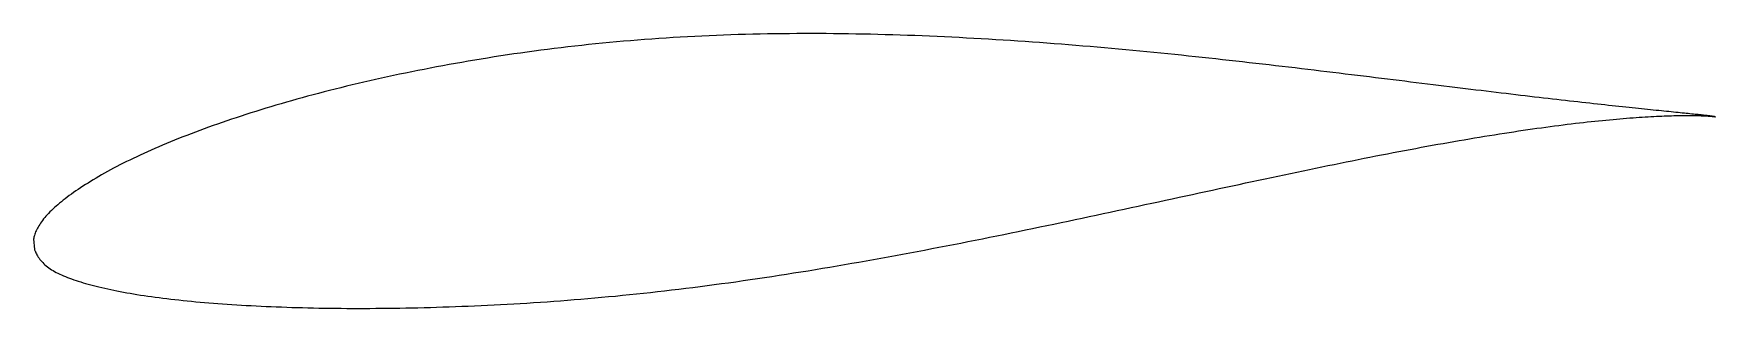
# Model space of a CAD drawing. Header units: metres. Extents: x -24.4 to 49.5, y -4.5 to 7.6.
import ezdxf

# ---------------------------------------------------------------- set-up
doc = ezdxf.new("R2010")
doc.units = ezdxf.units.M

msp = doc.modelspace()

# ---------------------------------------------------------------- linework, layer by layer
msp.add_lwpolyline([(49.511, 3.914), (49.51, 3.914), (49.505, 3.915), (49.498, 3.917), (49.488, 3.919), (49.475, 3.921), (49.459, 3.923), (49.441, 3.926), (49.419, 3.93), (49.395, 3.933), (49.368, 3.937), (49.338, 3.941), (49.305, 3.945), (49.269, 3.95), (49.231, 3.954), (49.189, 3.959), (49.145, 3.965), (49.098, 3.97), (49.049, 3.976), (48.996, 3.982), (48.941, 3.988), (48.882, 3.994), (48.821, 4.001), (48.757, 4.008), (48.691, 4.015), (48.621, 4.022), (48.549, 4.029), (48.474, 4.037), (48.396, 4.045), (48.316, 4.054), (48.233, 4.062), (48.147, 4.071), (48.058, 4.08), (47.966, 4.089), (47.872, 4.099), (47.775, 4.109), (47.675, 4.119), (47.573, 4.129), (47.468, 4.14), (47.36, 4.151), (47.249, 4.162), (47.136, 4.173), (47.02, 4.185), (46.902, 4.197), (46.781, 4.21), (46.657, 4.222), (46.53, 4.235), (46.401, 4.249), (46.269, 4.262), (46.135, 4.276), (45.998, 4.29), (45.858, 4.305), (45.716, 4.32), (45.572, 4.335), (45.424, 4.351), (45.274, 4.367), (45.122, 4.383), (44.967, 4.399), (44.81, 4.416), (44.65, 4.434), (44.488, 4.451), (44.323, 4.469), (44.155, 4.488), (43.986, 4.507), (43.813, 4.526), (43.639, 4.545), (43.462, 4.565), (43.282, 4.585), (43.1, 4.606), (42.916, 4.627), (42.729, 4.648), (42.54, 4.67), (42.349, 4.692), (42.155, 4.714), (41.959, 4.737), (41.761, 4.76), (41.561, 4.784), (41.358, 4.808), (41.153, 4.832), (40.946, 4.856), (40.736, 4.881), (40.525, 4.906), (40.311, 4.932), (40.095, 4.958), (39.877, 4.984), (39.657, 5.01), (39.434, 5.037), (39.21, 5.064), (38.983, 5.092), (38.755, 5.119), (38.524, 5.147), (38.291, 5.176), (38.057, 5.205), (37.82, 5.233), (37.581, 5.263), (37.341, 5.292), (37.098, 5.322), (36.854, 5.352), (36.608, 5.382), (36.359, 5.413), (36.109, 5.444), (35.857, 5.475), (35.604, 5.506), (35.348, 5.537), (35.091, 5.569), (34.832, 5.601), (34.571, 5.633), (34.308, 5.665), (34.044, 5.698), (33.778, 5.73), (33.511, 5.763), (33.242, 5.796), (32.971, 5.829), (32.698, 5.862), (32.425, 5.895), (32.149, 5.928), (31.872, 5.961), (31.593, 5.994), (31.313, 6.028), (31.032, 6.061), (30.749, 6.095), (30.465, 6.128), (30.179, 6.161), (29.892, 6.194), (29.604, 6.228), (29.314, 6.261), (29.023, 6.294), (28.73, 6.327), (28.437, 6.36), (28.142, 6.393), (27.846, 6.426), (27.549, 6.458), (27.25, 6.49), (26.951, 6.522), (26.65, 6.554), (26.348, 6.586), (26.046, 6.618), (25.742, 6.649), (25.437, 6.68), (25.131, 6.711), (24.824, 6.741), (24.517, 6.771), (24.208, 6.801), (23.898, 6.831), (23.588, 6.86), (23.277, 6.888), (22.965, 6.917), (22.652, 6.945), (22.338, 6.973), (22.024, 7), (21.708, 7.026), (21.393, 7.053), (21.076, 7.078), (20.759, 7.104), (20.441, 7.128), (20.123, 7.152), (19.804, 7.176), (19.484, 7.199), (19.164, 7.222), (18.844, 7.244), (18.523, 7.265), (18.202, 7.285), (17.88, 7.305), (17.558, 7.325), (17.235, 7.344), (16.912, 7.362), (16.589, 7.379), (16.265, 7.396), (15.941, 7.412), (15.617, 7.428), (15.293, 7.443), (14.969, 7.457), (14.644, 7.47), (14.319, 7.482), (13.994, 7.494), (13.67, 7.505), (13.345, 7.515), (13.02, 7.524), (12.694, 7.533), (12.369, 7.541), (12.044, 7.548), (11.719, 7.554), (11.395, 7.559), (11.07, 7.563), (10.745, 7.567), (10.421, 7.57), (10.097, 7.571), (9.773, 7.572), (9.449, 7.572), (9.126, 7.57), (8.802, 7.568), (8.48, 7.565), (8.157, 7.561), (7.835, 7.556), (7.513, 7.55), (7.192, 7.543), (6.871, 7.535), (6.551, 7.526), (6.231, 7.515), (5.911, 7.504), (5.593, 7.492), (5.274, 7.479), (4.957, 7.464), (4.64, 7.449), (4.323, 7.432), (4.008, 7.415), (3.693, 7.396), (3.379, 7.376), (3.065, 7.355), (2.752, 7.333), (2.44, 7.31), (2.129, 7.286), (1.819, 7.261), (1.51, 7.235), (1.201, 7.208), (0.893, 7.18), (0.587, 7.15), (0.281, 7.12), (-0.024, 7.088), (-0.327, 7.056), (-0.63, 7.022), (-0.932, 6.988), (-1.232, 6.952), (-1.532, 6.916), (-1.83, 6.878), (-2.128, 6.84), (-2.424, 6.8), (-2.719, 6.76), (-3.012, 6.719), (-3.305, 6.676), (-3.596, 6.633), (-3.886, 6.589), (-4.175, 6.545), (-4.462, 6.499), (-4.748, 6.453), (-5.033, 6.405), (-5.316, 6.357), (-5.598, 6.308), (-5.879, 6.259), (-6.158, 6.209), (-6.435, 6.158), (-6.712, 6.106), (-6.986, 6.054), (-7.26, 6.001), (-7.531, 5.947), (-7.801, 5.893), (-8.07, 5.838), (-8.337, 5.783), (-8.602, 5.727), (-8.866, 5.67), (-9.128, 5.613), (-9.388, 5.555), (-9.647, 5.496), (-9.904, 5.437), (-10.159, 5.377), (-10.413, 5.317), (-10.664, 5.256), (-10.914, 5.195), (-11.163, 5.133), (-11.409, 5.071), (-11.653, 5.008), (-11.896, 4.945), (-12.137, 4.881), (-12.376, 4.816), (-12.613, 4.752), (-12.848, 4.687), (-13.081, 4.621), (-13.312, 4.555), (-13.541, 4.488), (-13.768, 4.421), (-13.993, 4.354), (-14.216, 4.287), (-14.437, 4.219), (-14.656, 4.151), (-14.873, 4.082), (-15.088, 4.014), (-15.301, 3.945), (-15.511, 3.875), (-15.72, 3.806), (-15.926, 3.736), (-16.13, 3.666), (-16.332, 3.595), (-16.532, 3.525), (-16.729, 3.454), (-16.924, 3.383), (-17.117, 3.312), (-17.308, 3.241), (-17.497, 3.17), (-17.683, 3.098), (-17.867, 3.026), (-18.048, 2.954), (-18.227, 2.883), (-18.404, 2.811), (-18.579, 2.739), (-18.751, 2.666), (-18.921, 2.594), (-19.088, 2.522), (-19.253, 2.449), (-19.416, 2.377), (-19.576, 2.304), (-19.734, 2.232), (-19.889, 2.159), (-20.042, 2.087), (-20.192, 2.014), (-20.34, 1.941), (-20.485, 1.869), (-20.628, 1.796), (-20.768, 1.724), (-20.906, 1.651), (-21.041, 1.579), (-21.174, 1.506), (-21.304, 1.433), (-21.432, 1.361), (-21.557, 1.289), (-21.679, 1.217), (-21.799, 1.145), (-21.916, 1.074), (-22.031, 1.002), (-22.143, 0.931), (-22.252, 0.861), (-22.359, 0.791), (-22.463, 0.721), (-22.564, 0.651), (-22.663, 0.582), (-22.759, 0.514), (-22.853, 0.446), (-22.944, 0.378), (-23.032, 0.311), (-23.118, 0.245), (-23.2, 0.179), (-23.281, 0.113), (-23.358, 0.048), (-23.433, -0.017), (-23.505, -0.081), (-23.574, -0.145), (-23.641, -0.208), (-23.705, -0.271), (-23.766, -0.334), (-23.824, -0.396), (-23.88, -0.458), (-23.933, -0.519), (-23.983, -0.58), (-24.03, -0.64), (-24.075, -0.7), (-24.117, -0.76), (-24.156, -0.818), (-24.192, -0.877), (-24.226, -0.934), (-24.257, -0.99), (-24.285, -1.045), (-24.31, -1.1), (-24.333, -1.152), (-24.353, -1.203), (-24.37, -1.252), (-24.385, -1.299), (-24.397, -1.342), (-24.407, -1.38), (-24.414, -1.413), (-24.419, -1.439), (-24.422, -1.455), (-24.386, -1.928), (-24.384, -1.931), (-24.379, -1.942), (-24.371, -1.96), (-24.359, -1.986), (-24.343, -2.022), (-24.324, -2.064), (-24.302, -2.109), (-24.277, -2.157), (-24.25, -2.206), (-24.219, -2.256), (-24.185, -2.305), (-24.149, -2.355), (-24.11, -2.403), (-24.068, -2.452), (-24.023, -2.499), (-23.975, -2.546), (-23.925, -2.592), (-23.872, -2.637), (-23.817, -2.681), (-23.758, -2.725), (-23.697, -2.768), (-23.633, -2.809), (-23.567, -2.85), (-23.498, -2.89), (-23.426, -2.93), (-23.351, -2.969), (-23.274, -3.006), (-23.194, -3.043), (-23.111, -3.08), (-23.025, -3.115), (-22.937, -3.15), (-22.846, -3.185), (-22.753, -3.219), (-22.657, -3.252), (-22.558, -3.285), (-22.457, -3.318), (-22.352, -3.35), (-22.246, -3.382), (-22.136, -3.413), (-22.024, -3.444), (-21.909, -3.475), (-21.792, -3.506), (-21.672, -3.536), (-21.549, -3.567), (-21.424, -3.596), (-21.296, -3.626), (-21.166, -3.655), (-21.033, -3.684), (-20.897, -3.712), (-20.759, -3.74), (-20.619, -3.768), (-20.476, -3.795), (-20.33, -3.822), (-20.182, -3.848), (-20.031, -3.874), (-19.878, -3.899), (-19.723, -3.924), (-19.565, -3.948), (-19.404, -3.971), (-19.242, -3.994), (-19.076, -4.017), (-18.909, -4.039), (-18.739, -4.061), (-18.566, -4.082), (-18.392, -4.103), (-18.214, -4.123), (-18.035, -4.142), (-17.853, -4.161), (-17.669, -4.18), (-17.483, -4.198), (-17.294, -4.216), (-17.103, -4.233), (-16.91, -4.25), (-16.715, -4.266), (-16.517, -4.282), (-16.317, -4.297), (-16.115, -4.312), (-15.911, -4.326), (-15.704, -4.34), (-15.496, -4.354), (-15.285, -4.366), (-15.073, -4.378), (-14.858, -4.39), (-14.641, -4.401), (-14.422, -4.412), (-14.201, -4.422), (-13.978, -4.432), (-13.753, -4.441), (-13.526, -4.45), (-13.296, -4.458), (-13.065, -4.466), (-12.832, -4.473), (-12.598, -4.479), (-12.361, -4.485), (-12.122, -4.49), (-11.882, -4.495), (-11.639, -4.499), (-11.395, -4.503), (-11.149, -4.506), (-10.901, -4.508), (-10.652, -4.51), (-10.4, -4.511), (-10.147, -4.511), (-9.892, -4.511), (-9.636, -4.51), (-9.378, -4.509), (-9.118, -4.507), (-8.857, -4.504), (-8.593, -4.501), (-8.329, -4.497), (-8.063, -4.492), (-7.795, -4.487), (-7.525, -4.481), (-7.255, -4.474), (-6.982, -4.467), (-6.709, -4.459), (-6.433, -4.45), (-6.157, -4.441), (-5.879, -4.431), (-5.599, -4.42), (-5.319, -4.409), (-5.036, -4.397), (-4.753, -4.384), (-4.468, -4.371), (-4.182, -4.357), (-3.895, -4.342), (-3.606, -4.326), (-3.317, -4.31), (-3.026, -4.293), (-2.734, -4.275), (-2.441, -4.256), (-2.146, -4.237), (-1.851, -4.217), (-1.555, -4.196), (-1.257, -4.174), (-0.959, -4.151), (-0.659, -4.127), (-0.359, -4.103), (-0.057, -4.077), (0.245, -4.051), (0.548, -4.024), (0.852, -3.996), (1.157, -3.967), (1.463, -3.937), (1.77, -3.906), (2.077, -3.874), (2.385, -3.842), (2.694, -3.808), (3.004, -3.774), (3.314, -3.738), (3.625, -3.702), (3.936, -3.665), (4.248, -3.627), (4.561, -3.588), (4.874, -3.549), (5.188, -3.508), (5.503, -3.466), (5.818, -3.424), (6.133, -3.381), (6.449, -3.337), (6.765, -3.292), (7.081, -3.246), (7.398, -3.2), (7.716, -3.152), (8.034, -3.104), (8.351, -3.055), (8.67, -3.006), (8.988, -2.955), (9.307, -2.904), (9.626, -2.853), (9.945, -2.8), (10.265, -2.747), (10.584, -2.694), (10.904, -2.639), (11.224, -2.584), (11.543, -2.529), (11.863, -2.473), (12.183, -2.416), (12.503, -2.359), (12.823, -2.301), (13.143, -2.243), (13.463, -2.184), (13.782, -2.125), (14.102, -2.065), (14.421, -2.005), (14.741, -1.944), (15.06, -1.884), (15.379, -1.822), (15.697, -1.76), (16.016, -1.698), (16.334, -1.636), (16.652, -1.573), (16.969, -1.51), (17.286, -1.447), (17.603, -1.383), (17.92, -1.32), (18.236, -1.256), (18.551, -1.191), (18.867, -1.127), (19.181, -1.062), (19.495, -0.997), (19.809, -0.932), (20.122, -0.867), (20.434, -0.802), (20.746, -0.736), (21.058, -0.671), (21.368, -0.606), (21.678, -0.54), (21.988, -0.474), (22.296, -0.408), (22.604, -0.343), (22.911, -0.277), (23.217, -0.211), (23.523, -0.145), (23.827, -0.08), (24.131, -0.015), (24.434, 0.051), (24.736, 0.116), (25.037, 0.181), (25.338, 0.246), (25.637, 0.311), (25.935, 0.375), (26.233, 0.44), (26.529, 0.504), (26.824, 0.567), (27.118, 0.631), (27.411, 0.694), (27.703, 0.757), (27.994, 0.82), (28.284, 0.882), (28.573, 0.944), (28.86, 1.006), (29.146, 1.067), (29.431, 1.128), (29.715, 1.189), (29.997, 1.249), (30.278, 1.308), (30.558, 1.367), (30.836, 1.426), (31.113, 1.484), (31.389, 1.542), (31.664, 1.599), (31.936, 1.656), (32.208, 1.712), (32.478, 1.767), (32.746, 1.822), (33.013, 1.877), (33.279, 1.931), (33.543, 1.984), (33.805, 2.036), (34.066, 2.088), (34.326, 2.14), (34.583, 2.191), (34.839, 2.241), (35.093, 2.29), (35.346, 2.339), (35.597, 2.387), (35.846, 2.434), (36.094, 2.481), (36.34, 2.527), (36.584, 2.572), (36.826, 2.617), (37.067, 2.66), (37.305, 2.704), (37.542, 2.746), (37.777, 2.787), (38.01, 2.828), (38.241, 2.868), (38.471, 2.908), (38.698, 2.946), (38.923, 2.984), (39.147, 3.021), (39.368, 3.058), (39.588, 3.093), (39.805, 3.128), (40.021, 3.162), (40.234, 3.196), (40.446, 3.228), (40.655, 3.26), (40.862, 3.291), (41.067, 3.321), (41.27, 3.351), (41.471, 3.38), (41.669, 3.408), (41.866, 3.435), (42.06, 3.462), (42.252, 3.487), (42.442, 3.512), (42.63, 3.537), (42.815, 3.56), (42.998, 3.583), (43.179, 3.605), (43.358, 3.627), (43.534, 3.647), (43.708, 3.667), (43.88, 3.686), (44.049, 3.705), (44.216, 3.722), (44.38, 3.739), (44.543, 3.756), (44.702, 3.771), (44.86, 3.786), (45.015, 3.801), (45.167, 3.814), (45.317, 3.827), (45.465, 3.84), (45.61, 3.851), (45.752, 3.863), (45.893, 3.873), (46.03, 3.883), (46.165, 3.892), (46.298, 3.901), (46.428, 3.909), (46.555, 3.917), (46.68, 3.924), (46.803, 3.93), (46.922, 3.936), (47.04, 3.942), (47.154, 3.947), (47.266, 3.951), (47.375, 3.955), (47.482, 3.959), (47.586, 3.962), (47.687, 3.965), (47.786, 3.967), (47.882, 3.969), (47.976, 3.97), (48.066, 3.972), (48.154, 3.972), (48.24, 3.973), (48.322, 3.973), (48.402, 3.973), (48.479, 3.972), (48.554, 3.971), (48.625, 3.97), (48.694, 3.969), (48.761, 3.967), (48.824, 3.965), (48.885, 3.963), (48.943, 3.961), (48.998, 3.959), (49.05, 3.956), (49.1, 3.954), (49.146, 3.951), (49.19, 3.948), (49.232, 3.945), (49.27, 3.942), (49.306, 3.939), (49.338, 3.936), (49.368, 3.933), (49.395, 3.931), (49.42, 3.928), (49.441, 3.925), (49.46, 3.923), (49.475, 3.92), (49.488, 3.918), (49.498, 3.917), (49.505, 3.915), (49.51, 3.914), (49.511, 3.914)], close=True)

doc.saveas('drawing.dxf')
